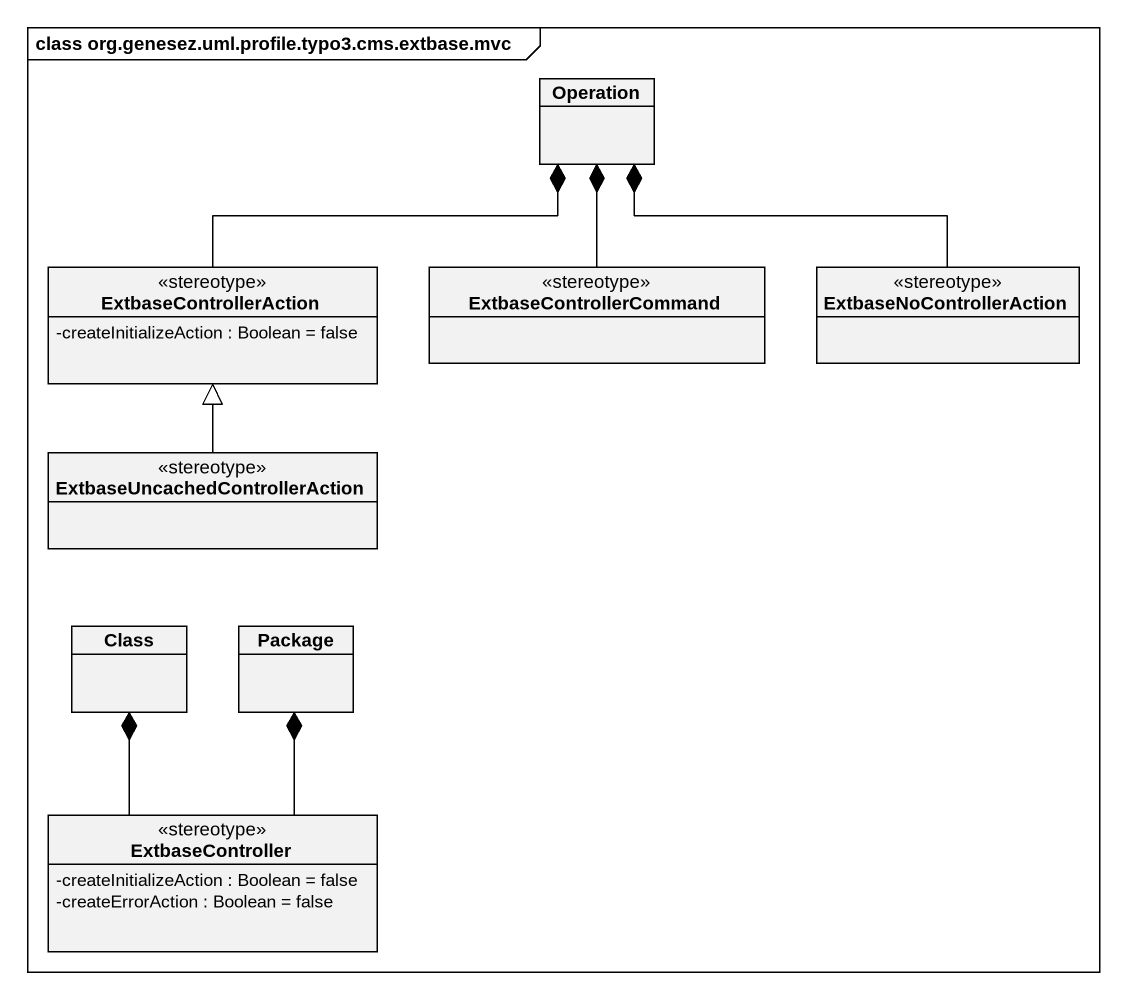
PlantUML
@startuml
mainframe class org.genesez.uml.profile.typo3.cms.extbase.mvc
hide circle
hide empty members
skinparam classAttributeIconSize 0
class Operation
class ExtbaseControllerAction <<stereotype>> {
  -createInitializeAction : Boolean = false
}
class ExtbaseControllerCommand <<stereotype>>
class ExtbaseNoControllerAction <<stereotype>>
class "ExtbaseUncachedControllerAction" as ExtbaseUncachedControllerAct <<stereotype>>
class "Class" as Class_
class "Package" as Package_
class ExtbaseController <<stereotype>> {
  -createInitializeAction : Boolean = false
  -createErrorAction : Boolean = false
}
ExtbaseControllerAction -right-* Operation
ExtbaseControllerCommand -up-* Operation
ExtbaseNoControllerAction -left-* Operation
ExtbaseUncachedControllerAct -up-|> ExtbaseControllerAction
ExtbaseController -up-* Class_
ExtbaseController -up-* Package_
@enduml
